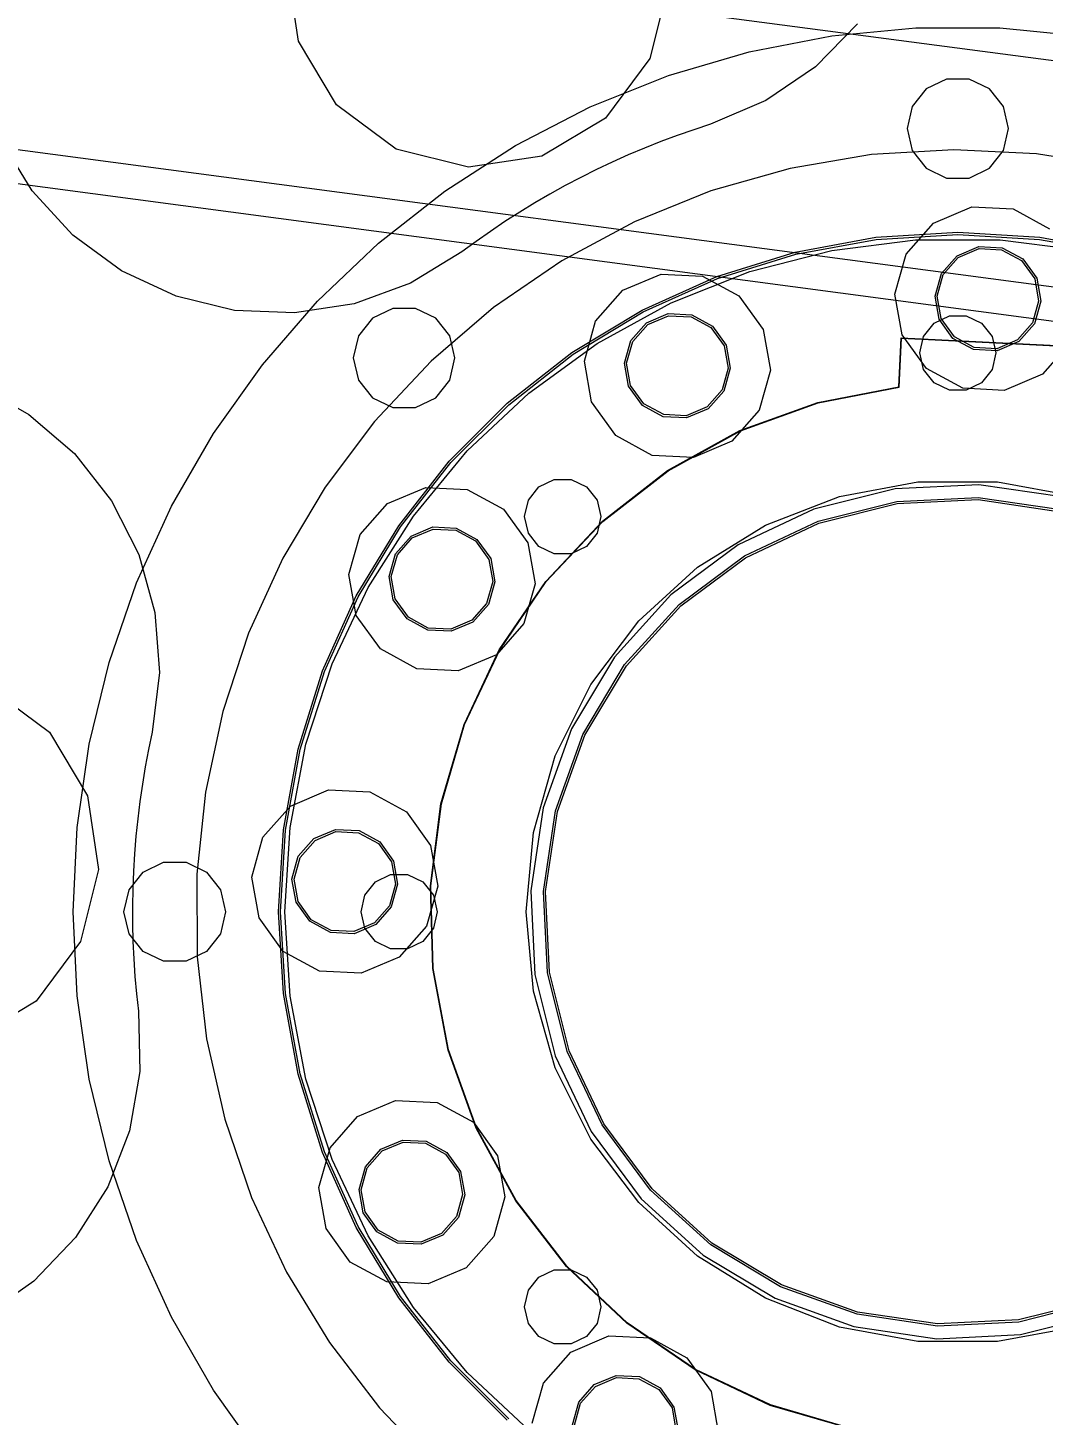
# Model space of a CAD drawing. Header units: millimetres. Extents: x -1970 to 34302, y -65268 to 6837.
# Drawn here: x 25908.5 to 26148.4, y 1606.1 to 1933.8 of the extents above; entities that cross this region are included whole.
import ezdxf

# ---------------------------------------------------------------- set-up
doc = ezdxf.new("R2010")
doc.units = ezdxf.units.MM
doc.layers.add('COTAS_P', color=1, linetype='Continuous', lineweight=0)
doc.layers.add('lateral_briquetadora', color=7, linetype='Continuous', lineweight=0)
doc.dimstyles.new('R19_100', dxfattribs={"dimtxt": 250, "dimasz": 150, "dimexe": 150, "dimexo": 80, "dimgap": 100, "dimtad": 1, "dimtih": 1, "dimtoh": 1, "dimdsep": 46, "dimcen": 0.09, "dimadec": 0, "dimazin": 0, "dimtfac": 1, "dimtdec": 4, "dimtofl": 0, "dimtmove": 0, "dimatfit": 3, "dimfxl": 1, "dimtolj": 1, "dimtzin": 0, "dimarcsym": 0})

# ---------------------------------------------------------------- blocks, each defined once
blk = doc.blocks.new('*D6')
at = {"layer": 'COTAS_P', "color": 0, "lineweight": -2, "transparency": 16777216}
for p, q in [((25128.19, 1262), (25128.19, 2232)), ((27628.19, 1262), (27628.19, 2232)), ((25278.19, 2082), (27478.19, 2082))]:
    blk.add_line(p, q, dxfattribs=at)
at = {"layer": 'COTAS_P', "color": 0, "transparency": 16777216}
for points in [[(25278.19, 2107), (25278.19, 2057), (25128.19, 2082)], [(27478.19, 2107), (27478.19, 2057), (27628.19, 2082)]]:
    blk.add_solid(points, dxfattribs=at)
at = {"layer": 'Defpoints', "color": 0, "transparency": 16777216}
for p in [(27628.19, 2082), (25128.19, 1182), (27628.19, 1182)]:
    blk.add_point(p, dxfattribs=at)

msp = doc.modelspace()

# ---------------------------------------------------------------- linework, layer by layer
at = {"layer": 'lateral_briquetadora'}
for p, q in [((27122.138, 1797.017), (25375.827, 2028.852)), ((27115.163, 1744.478), (25368.852, 1976.313)), ((27114.11, 1736.548), (25367.799, 1968.382)), ((25972.391, 1930.662), (25969.814, 1948.03)), ((26059.706, 1943.614), (26055.44, 1926.582)), ((26104.483, 1934.762), (26094.534, 1924.612)), ((25981.417, 1915.602), (25972.391, 1930.662)), ((26078.913, 1928.109), (26098.443, 1931.873)), ((26098.443, 1931.873), (26118.242, 1933.763)), ((26118.242, 1933.763), (26138.131, 1933.763)), ((26138.131, 1933.763), (26157.93, 1931.873)), ((26059.829, 1922.505), (26078.913, 1928.109)), ((26055.44, 1926.582), (26044.98, 1912.48)), ((26094.534, 1924.612), (26082.796, 1916.598)), ((26041.365, 1915.113), (26059.829, 1922.505)), ((26125.516, 1921.699), (26120.705, 1919.382)), ((26130.857, 1921.699), (26125.516, 1921.699)), ((26135.668, 1919.382), (26130.857, 1921.699)), ((26120.705, 1919.382), (26117.375, 1915.207)), ((26138.998, 1915.207), (26135.668, 1919.382)), ((25995.52, 1905.143), (25981.417, 1915.602)), ((26023.687, 1905.999), (26041.365, 1915.113)), ((26082.796, 1916.598), (26069.72, 1911.029)), ((26117.375, 1915.207), (26116.187, 1910)), ((26140.187, 1910), (26138.998, 1915.207)), ((26044.98, 1912.48), (26029.92, 1903.453)), ((26069.72, 1911.029), (26065.781, 1909.744)), ((26061.869, 1908.377), (26057.988, 1906.926)), ((26065.781, 1909.744), (26061.869, 1908.377)), ((26116.187, 1910), (26117.375, 1904.793)), ((26138.998, 1904.793), (26140.187, 1910)), ((25909.514, 1895.279), (25902.13, 1907.423)), ((26012.552, 1900.877), (25995.52, 1905.143)), ((26006.955, 1895.246), (26023.687, 1905.999)), ((26054.138, 1905.393), (26050.322, 1903.779)), ((26057.988, 1906.926), (26054.138, 1905.393)), ((26127.273, 1904.998), (26107.817, 1903.844)), ((26117.375, 1904.793), (26120.705, 1900.618)), ((26146.739, 1904.041), (26127.273, 1904.998)), ((26135.668, 1900.618), (26138.998, 1904.793)), ((26029.92, 1903.453), (26012.552, 1900.877)), ((26046.54, 1902.084), (26042.796, 1900.31)), ((26050.322, 1903.779), (26046.54, 1902.084)), ((26107.817, 1903.844), (26088.6, 1900.593)), ((26165.988, 1900.986), (26146.739, 1904.041)), ((26039.09, 1898.456), (26035.425, 1896.523)), ((26042.796, 1900.31), (26039.09, 1898.456)), ((26088.6, 1900.593), (26069.847, 1895.284)), ((26120.705, 1900.618), (26125.516, 1898.301)), ((26125.516, 1898.301), (26130.857, 1898.301)), ((26130.857, 1898.301), (26135.668, 1900.618)), ((25919.126, 1884.809), (25909.514, 1895.279)), ((25991.321, 1882.952), (26006.955, 1895.246)), ((26035.425, 1896.523), (26031.801, 1894.514)), ((26069.847, 1895.284), (26051.778, 1887.978)), ((26028.221, 1892.427), (26024.686, 1890.265)), ((26031.801, 1894.514), (26028.221, 1892.427)), ((26122.445, 1887.678), (26131.464, 1891.488)), ((26131.464, 1891.488), (26141.243, 1891.008)), ((26021.198, 1888.029), (26017.758, 1885.719)), ((26024.686, 1890.265), (26021.198, 1888.029)), ((26051.778, 1887.978), (26034.605, 1878.761)), ((26141.243, 1891.008), (26149.846, 1886.332)), ((25930.595, 1876.416), (25919.126, 1884.809)), ((26017.758, 1885.719), (26014.368, 1883.336)), ((26108.84, 1884.33), (26128.187, 1885.5)), ((26108.901, 1883.833), (26128.187, 1885)), ((26115.972, 1880.332), (26122.445, 1887.678)), ((26128.187, 1885.5), (26147.533, 1884.33)), ((26128.187, 1885), (26147.472, 1883.833)), ((25976.926, 1869.227), (25991.321, 1882.952)), ((26014.368, 1883.336), (26011.029, 1880.882)), ((26089.776, 1880.836), (26108.84, 1884.33)), ((26089.896, 1880.351), (26108.901, 1883.833)), ((26098.393, 1881.184), (26118.203, 1883.686)), ((26118.203, 1883.686), (26138.17, 1883.686)), ((26127.997, 1879.969), (26133.121, 1882.134)), ((26128.289, 1879.563), (26133.208, 1881.641)), ((26133.121, 1882.134), (26138.678, 1881.861)), ((26133.208, 1881.641), (26138.542, 1881.379)), ((26138.17, 1883.686), (26157.98, 1881.184)), ((26138.678, 1881.861), (26143.565, 1879.204)), ((26147.472, 1883.833), (26166.477, 1880.351)), ((26147.533, 1884.33), (26166.597, 1880.836)), ((26011.029, 1880.882), (25998.885, 1873.497)), ((26034.605, 1878.761), (26018.529, 1867.742)), ((26071.272, 1875.07), (26089.776, 1880.836)), ((26071.45, 1874.603), (26089.896, 1880.351)), ((26079.053, 1876.218), (26098.393, 1881.184)), ((26113.328, 1870.905), (26115.972, 1880.332)), ((26124.319, 1875.795), (26127.997, 1879.969)), ((26124.758, 1875.556), (26128.289, 1879.563)), ((26138.542, 1881.379), (26143.235, 1878.829)), ((26143.235, 1878.829), (26146.355, 1874.495)), ((26143.565, 1879.204), (26146.816, 1874.69)), ((25943.482, 1870.421), (25930.595, 1876.416)), ((26049.079, 1871.832), (26058.098, 1875.643)), ((26053.599, 1867.116), (26071.272, 1875.07)), ((26058.098, 1875.643), (26067.878, 1875.162)), ((26060.488, 1868.868), (26079.053, 1876.218)), ((26067.878, 1875.162), (26076.48, 1870.486)), ((26122.816, 1870.439), (26124.319, 1875.795)), ((26123.316, 1870.414), (26124.758, 1875.556)), ((25998.885, 1873.497), (25985.535, 1868.624)), ((26042.606, 1864.486), (26049.079, 1871.832)), ((26053.831, 1866.673), (26071.45, 1874.603)), ((26146.355, 1874.495), (26147.287, 1869.237)), ((26146.816, 1874.69), (26147.786, 1869.212)), ((25957.29, 1867.056), (25943.482, 1870.421)), ((25963.901, 1854.195), (25976.926, 1869.227)), ((25985.535, 1868.624), (25971.489, 1866.449)), ((26042.99, 1859.248), (26060.488, 1868.868)), ((26076.48, 1870.486), (26082.201, 1862.541)), ((26115.036, 1861.264), (26113.328, 1870.905)), ((26123.787, 1864.961), (26122.816, 1870.439)), ((26124.247, 1865.156), (26123.316, 1870.414)), ((26147.287, 1869.237), (26145.845, 1864.095)), ((26147.786, 1869.212), (26146.284, 1863.856)), ((25971.489, 1866.449), (25957.29, 1867.056)), ((25989.89, 1865.197), (25986.56, 1861.021)), ((25994.702, 1867.514), (25989.89, 1865.197)), ((26000.042, 1867.514), (25994.702, 1867.514)), ((26004.854, 1865.197), (26000.042, 1867.514)), ((26018.529, 1867.742), (26003.739, 1855.049)), ((26008.183, 1861.021), (26004.854, 1865.197)), ((26037.012, 1857.089), (26053.599, 1867.116)), ((26037.296, 1856.677), (26053.831, 1866.673)), ((26054.631, 1864.123), (26059.755, 1866.288)), ((26054.923, 1863.718), (26059.843, 1865.796)), ((26059.755, 1866.288), (26065.312, 1866.015)), ((26059.843, 1865.796), (26065.177, 1865.534)), ((26065.177, 1865.534), (26069.869, 1862.983)), ((26065.312, 1866.015), (26070.199, 1863.359)), ((26122.575, 1864.036), (26126.184, 1865.774)), ((26127.368, 1860.822), (26124.247, 1865.156)), ((26126.184, 1865.774), (26130.189, 1865.774)), ((26130.189, 1865.774), (26133.798, 1864.036)), ((26039.962, 1855.059), (26042.606, 1864.486)), ((26050.953, 1859.949), (26054.631, 1864.123)), ((26051.392, 1859.711), (26054.923, 1863.718)), ((26069.869, 1862.983), (26072.99, 1858.65)), ((26070.199, 1863.359), (26073.45, 1858.844)), ((26082.201, 1862.541), (26083.909, 1852.9)), ((26120.078, 1860.905), (26122.575, 1864.036)), ((26127.038, 1860.447), (26123.787, 1864.961)), ((26133.798, 1864.036), (26136.295, 1860.905)), ((26145.845, 1864.095), (26142.314, 1860.088)), ((26146.284, 1863.856), (26142.606, 1859.682)), ((25986.56, 1861.021), (25985.372, 1855.815)), ((26009.372, 1855.815), (26008.183, 1861.021)), ((26026.836, 1847.512), (26042.99, 1859.248)), ((26049.451, 1854.593), (26050.953, 1859.949)), ((26049.95, 1854.569), (26051.392, 1859.711)), ((26072.99, 1858.65), (26073.921, 1853.391)), ((26073.45, 1858.844), (26074.42, 1853.366)), ((26114.253, 1848.969), (26114.823, 1860.569)), ((26114.348, 1848.879), (26114.918, 1860.464)), ((26114.823, 1860.569), (26154.774, 1858.606)), ((26114.918, 1860.464), (26154.67, 1858.511)), ((26120.757, 1853.319), (26115.036, 1861.264)), ((26119.187, 1857), (26120.078, 1860.905)), ((26131.925, 1857.79), (26127.038, 1860.447)), ((26132.06, 1858.271), (26127.368, 1860.822)), ((26136.295, 1860.905), (26137.187, 1857)), ((26142.314, 1860.088), (26137.394, 1858.009)), ((26142.606, 1859.682), (26137.482, 1857.517)), ((26154.63, 1859.319), (26148.158, 1851.973)), ((25985.372, 1855.815), (25986.56, 1850.608)), ((26008.183, 1850.608), (26009.372, 1855.815)), ((26021.755, 1845.136), (26037.012, 1857.089)), ((26022.087, 1844.762), (26037.296, 1856.677)), ((26120.078, 1853.095), (26119.187, 1857)), ((26137.482, 1857.517), (26131.925, 1857.79)), ((26137.394, 1858.009), (26132.06, 1858.271)), ((26137.187, 1857), (26136.295, 1853.095)), ((25952.365, 1837.994), (25963.901, 1854.195)), ((26003.739, 1855.049), (25990.407, 1840.831)), ((26041.67, 1845.418), (26039.962, 1855.059)), ((26050.421, 1849.115), (26049.451, 1854.593)), ((26050.881, 1849.31), (26049.95, 1854.569)), ((26073.921, 1853.391), (26072.479, 1848.249)), ((26074.42, 1853.366), (26072.918, 1848.01)), ((26083.909, 1852.9), (26081.265, 1843.473)), ((26122.575, 1849.964), (26120.078, 1853.095)), ((26129.359, 1848.643), (26120.757, 1853.319)), ((26136.295, 1853.095), (26133.798, 1849.964)), ((26148.158, 1851.973), (26139.139, 1848.163)), ((25896.341, 1849.471), (25908.72, 1842.488)), ((25986.56, 1850.608), (25989.89, 1846.433)), ((26004.854, 1846.433), (26008.183, 1850.608)), ((26053.672, 1844.601), (26050.421, 1849.115)), ((26054.002, 1844.976), (26050.881, 1849.31)), ((26095.084, 1845.278), (26114.253, 1848.969)), ((26095.183, 1845.201), (26114.348, 1848.879)), ((26126.184, 1848.226), (26122.575, 1849.964)), ((26139.139, 1848.163), (26129.359, 1848.643)), ((26133.798, 1849.964), (26130.189, 1848.226)), ((25989.89, 1846.433), (25994.702, 1844.116)), ((26000.042, 1844.116), (26004.854, 1846.433)), ((26012.281, 1833.843), (26026.836, 1847.512)), ((26047.391, 1837.473), (26041.67, 1845.418)), ((26072.479, 1848.249), (26068.948, 1844.242)), ((26072.918, 1848.01), (26069.24, 1843.836)), ((26130.189, 1848.226), (26126.184, 1848.226)), ((25908.72, 1842.488), (25919.498, 1833.225)), ((25994.702, 1844.116), (26000.042, 1844.116)), ((26008.051, 1831.431), (26021.755, 1845.136)), ((26008.425, 1831.1), (26022.087, 1844.762)), ((26058.559, 1841.944), (26053.672, 1844.601)), ((26058.694, 1842.426), (26054.002, 1844.976)), ((26064.028, 1842.164), (26058.694, 1842.426)), ((26068.948, 1844.242), (26064.028, 1842.164)), ((26069.24, 1843.836), (26064.116, 1841.671)), ((26081.265, 1843.473), (26074.792, 1836.127)), ((26076.725, 1838.641), (26095.084, 1845.278)), ((26076.827, 1838.577), (26095.183, 1845.201)), ((25990.407, 1840.831), (25978.692, 1825.256)), ((26064.116, 1841.671), (26058.559, 1841.944)), ((25942.42, 1820.769), (25952.365, 1837.994)), ((26055.994, 1832.797), (26047.391, 1837.473)), ((26059.627, 1829.222), (26076.725, 1838.641)), ((26059.729, 1829.169), (26076.827, 1838.577)), ((26074.792, 1836.127), (26065.773, 1832.317)), ((25919.498, 1833.225), (25928.263, 1822.036)), ((25999.553, 1818.458), (26012.281, 1833.843)), ((26065.773, 1832.317), (26055.994, 1832.797)), ((25996.098, 1816.174), (26008.051, 1831.431)), ((25996.509, 1815.89), (26008.425, 1831.1)), ((26044.208, 1817.25), (26059.627, 1829.222)), ((26044.31, 1817.208), (26059.729, 1829.169)), ((26029.237, 1825.375), (26032.846, 1827.112)), ((26032.846, 1827.112), (26036.851, 1827.112)), ((26036.851, 1827.112), (26040.46, 1825.375)), ((26100.273, 1823.106), (26118.775, 1826.565)), ((26133.142, 1825.878), (26113.367, 1824.907)), ((26118.775, 1826.565), (26137.598, 1826.565)), ((26152.728, 1822.973), (26133.142, 1825.878)), ((26137.598, 1826.565), (26156.1, 1823.106)), ((25978.692, 1825.256), (25968.728, 1808.505)), ((25993.465, 1821.427), (26002.484, 1825.237)), ((26002.484, 1825.237), (26012.264, 1824.757)), ((26012.264, 1824.757), (26020.866, 1820.081)), ((26026.74, 1822.243), (26029.237, 1825.375)), ((26040.46, 1825.375), (26042.957, 1822.243)), ((26082.721, 1816.307), (26100.273, 1823.106)), ((26113.367, 1824.907), (26094.161, 1820.096)), ((26113.807, 1821.939), (26132.995, 1822.882)), ((26132.995, 1822.882), (26151.999, 1820.063)), ((25928.263, 1822.036), (25934.676, 1809.353)), ((25934.158, 1802.677), (25942.42, 1820.769)), ((25986.992, 1814.081), (25993.465, 1821.427)), ((26020.866, 1820.081), (26026.587, 1812.136)), ((26025.848, 1818.338), (26026.74, 1822.243)), ((26042.957, 1822.243), (26043.848, 1818.338)), ((26094.161, 1820.096), (26076.262, 1811.631)), ((26095.171, 1817.271), (26113.807, 1821.939)), ((26095.34, 1816.801), (26113.88, 1821.445)), ((26113.88, 1821.445), (26132.971, 1822.383)), ((26132.971, 1822.383), (26151.877, 1819.578)), ((25986.071, 1799.588), (25996.098, 1816.174)), ((25986.514, 1799.356), (25996.509, 1815.89)), ((25988.854, 1801.599), (25999.553, 1818.458)), ((25999.017, 1813.718), (26004.141, 1815.883)), ((26004.141, 1815.883), (26009.698, 1815.61)), ((26026.74, 1814.433), (26025.848, 1818.338)), ((26030.845, 1803.02), (26044.208, 1817.25)), ((26030.946, 1802.987), (26044.31, 1817.208)), ((26043.848, 1818.338), (26042.957, 1814.433)), ((26066.718, 1806.398), (26082.721, 1816.307)), ((26077.805, 1809.057), (26095.171, 1817.271)), ((26078.062, 1808.629), (26095.34, 1816.801)), ((25984.348, 1804.654), (25986.992, 1814.081)), ((25995.339, 1809.544), (25999.017, 1813.718)), ((25995.778, 1809.305), (25999.309, 1813.312)), ((25999.309, 1813.312), (26004.229, 1815.39)), ((26004.229, 1815.39), (26009.563, 1815.128)), ((26009.563, 1815.128), (26014.255, 1812.578)), ((26009.698, 1815.61), (26014.585, 1812.953)), ((26014.255, 1812.578), (26017.376, 1808.244)), ((26014.585, 1812.953), (26017.836, 1808.439)), ((26029.237, 1811.302), (26026.74, 1814.433)), ((26042.957, 1814.433), (26040.46, 1811.302)), ((25934.676, 1809.353), (25938.491, 1795.662)), ((25993.837, 1804.188), (25995.339, 1809.544)), ((25994.336, 1804.163), (25995.778, 1809.305)), ((26026.587, 1812.136), (26028.295, 1802.495)), ((26032.846, 1809.564), (26029.237, 1811.302)), ((26036.851, 1809.564), (26032.846, 1809.564)), ((26040.46, 1811.302), (26036.851, 1809.564)), ((26076.262, 1811.631), (26060.359, 1799.836)), ((25968.728, 1808.505), (25960.635, 1790.775)), ((26017.376, 1808.244), (26018.307, 1802.985)), ((26017.836, 1808.439), (26018.807, 1802.961)), ((26052.808, 1793.717), (26066.718, 1806.398)), ((26062.374, 1797.613), (26077.805, 1809.057)), ((26062.71, 1797.243), (26078.062, 1808.629)), ((25986.056, 1795.013), (25984.348, 1804.654)), ((25994.807, 1798.71), (25993.837, 1804.188)), ((25995.267, 1798.904), (25994.336, 1804.163)), ((26018.307, 1802.985), (26016.865, 1797.843)), ((26018.807, 1802.961), (26017.304, 1797.605)), ((26019.865, 1786.879), (26030.845, 1803.02)), ((26019.966, 1786.854), (26030.946, 1802.987)), ((25927.653, 1783.882), (25934.158, 1802.677)), ((25978.116, 1781.914), (25986.071, 1799.588)), ((25980.352, 1783.532), (25988.854, 1801.599)), ((26028.295, 1802.495), (26025.651, 1793.068)), ((26060.359, 1799.836), (26047.063, 1785.166)), ((25978.584, 1781.737), (25986.514, 1799.356)), ((25998.058, 1794.196), (25994.807, 1798.71)), ((25998.388, 1794.571), (25995.267, 1798.904)), ((26016.865, 1797.843), (26013.334, 1793.836)), ((26017.304, 1797.605), (26013.626, 1793.431)), ((26049.472, 1783.379), (26062.374, 1797.613)), ((26049.874, 1783.081), (26062.71, 1797.243)), ((25938.491, 1795.662), (25939.562, 1781.49)), ((25991.777, 1787.068), (25986.056, 1795.013)), ((26002.945, 1791.539), (25998.058, 1794.196)), ((26003.08, 1792.02), (25998.388, 1794.571)), ((26013.334, 1793.836), (26008.415, 1791.758)), ((26013.626, 1793.431), (26008.502, 1791.266)), ((26025.651, 1793.068), (26019.178, 1785.722)), ((26041.464, 1778.696), (26052.808, 1793.717)), ((25960.635, 1790.775), (25954.505, 1772.274)), ((26008.502, 1791.266), (26002.945, 1791.539)), ((26008.415, 1791.758), (26003.08, 1792.02)), ((26000.38, 1782.392), (25991.777, 1787.068)), ((26011.538, 1769.223), (26019.865, 1786.879)), ((26011.638, 1769.205), (26019.966, 1786.854)), ((25922.963, 1764.554), (25927.653, 1783.882)), ((25974.182, 1764.542), (25980.352, 1783.532)), ((26019.178, 1785.722), (26010.159, 1781.911)), ((26047.063, 1785.166), (26036.884, 1768.183)), ((26039.596, 1766.9), (26049.472, 1783.379)), ((26040.048, 1766.687), (26049.874, 1783.081)), ((25939.562, 1781.49), (25937.848, 1767.381)), ((25972.35, 1763.41), (25978.116, 1781.914)), ((25972.836, 1763.291), (25978.584, 1781.737)), ((26010.159, 1781.911), (26000.38, 1782.392)), ((25899.476, 1777.861), (25913.578, 1767.401)), ((26033.074, 1761.847), (26041.464, 1778.696)), ((25954.505, 1772.274), (25950.412, 1753.218)), ((25913.578, 1767.401), (25922.605, 1752.341)), ((25937.848, 1767.381), (25936.99, 1763.327)), ((26006.067, 1750.484), (26011.538, 1769.223)), ((26006.167, 1750.473), (26011.638, 1769.205)), ((26036.884, 1768.183), (26030.213, 1749.541)), ((26033.124, 1748.812), (26039.596, 1766.9)), ((26033.609, 1748.691), (26040.048, 1766.687)), ((25920.133, 1744.867), (25922.963, 1764.554)), ((25968.857, 1744.346), (25972.35, 1763.41)), ((25970.44, 1744.928), (25974.182, 1764.542)), ((25936.99, 1763.327), (25936.219, 1759.256)), ((25969.353, 1744.286), (25972.836, 1763.291)), ((26027.923, 1743.742), (26033.074, 1761.847)), ((25936.219, 1759.256), (25935.534, 1755.169)), ((25935.534, 1755.169), (25934.937, 1751.069)), ((25970.505, 1749.967), (25979.524, 1753.778)), ((25979.524, 1753.778), (25989.303, 1753.297)), ((25922.605, 1752.341), (25925.181, 1734.973)), ((25934.937, 1751.069), (25934.427, 1746.957)), ((25950.412, 1753.218), (25948.403, 1733.832)), ((25989.303, 1753.297), (25997.905, 1748.621)), ((26003.587, 1731.121), (26006.067, 1750.484)), ((26003.687, 1731.116), (26006.167, 1750.473)), ((25964.032, 1742.621), (25970.505, 1749.967)), ((25997.905, 1748.621), (26003.627, 1740.676)), ((26030.213, 1749.541), (26027.308, 1729.956)), ((26030.305, 1729.809), (26033.124, 1748.812)), ((26030.804, 1729.784), (26033.609, 1748.691)), ((25919.187, 1725), (25920.133, 1744.867)), ((25934.427, 1746.957), (25934.004, 1742.835)), ((25967.687, 1725), (25968.857, 1744.346)), ((25968.187, 1725), (25969.353, 1744.286)), ((25969.187, 1725), (25970.44, 1744.928)), ((25976.057, 1742.258), (25981.181, 1744.423)), ((25976.349, 1741.853), (25981.268, 1743.931)), ((25981.181, 1744.423), (25986.737, 1744.15)), ((25981.268, 1743.931), (25986.602, 1743.669)), ((25986.737, 1744.15), (25991.625, 1741.494)), ((26026.187, 1725), (26027.923, 1743.742)), ((25934.004, 1742.835), (25933.669, 1738.704)), ((25961.388, 1733.194), (25964.032, 1742.621)), ((25972.379, 1738.084), (25976.057, 1742.258)), ((25972.818, 1737.846), (25976.349, 1741.853)), ((25986.602, 1743.669), (25991.294, 1741.118)), ((25991.294, 1741.118), (25994.415, 1736.785)), ((25991.625, 1741.494), (25994.876, 1736.979)), ((26003.627, 1740.676), (26005.335, 1731.035)), ((25933.669, 1738.704), (25933.421, 1734.568)), ((25970.876, 1732.728), (25972.379, 1738.084)), ((25971.376, 1732.704), (25972.818, 1737.846)), ((25925.181, 1734.973), (25920.915, 1717.941)), ((25932.375, 1730.207), (25935.705, 1734.382)), ((25933.421, 1734.568), (25933.262, 1730.428)), ((25935.705, 1734.382), (25940.516, 1736.699)), ((25940.516, 1736.699), (25945.857, 1736.699)), ((25945.857, 1736.699), (25950.668, 1734.382)), ((25950.668, 1734.382), (25953.998, 1730.207)), ((25994.415, 1736.785), (25995.347, 1731.526)), ((25994.876, 1736.979), (25995.846, 1731.501)), ((25948.403, 1733.832), (25948.502, 1714.342)), ((25963.095, 1723.553), (25961.388, 1733.194)), ((25971.847, 1727.25), (25970.876, 1732.728)), ((25972.307, 1727.445), (25971.376, 1732.704)), ((25988.078, 1728.905), (25990.575, 1732.036)), ((25990.575, 1732.036), (25994.184, 1733.774)), ((25995.347, 1731.526), (25993.904, 1726.384)), ((25994.184, 1733.774), (25998.189, 1733.774)), ((25995.846, 1731.501), (25994.344, 1726.145)), ((25998.189, 1733.774), (26001.798, 1732.036)), ((26001.798, 1732.036), (26004.295, 1728.905)), ((26005.335, 1731.035), (26002.69, 1721.608)), ((26004.163, 1711.554), (26003.587, 1731.121)), ((26004.263, 1711.565), (26003.687, 1731.116)), ((25931.187, 1725), (25932.375, 1730.207)), ((25933.262, 1730.428), (25933.191, 1726.285)), ((25953.998, 1730.207), (25955.187, 1725)), ((25975.428, 1723.111), (25972.307, 1727.445)), ((25987.187, 1725), (25988.078, 1728.905)), ((26004.295, 1728.905), (26005.187, 1725)), ((26027.308, 1729.956), (26028.28, 1710.18)), ((26031.247, 1710.62), (26030.305, 1729.809)), ((26031.742, 1710.694), (26030.804, 1729.784)), ((25920.133, 1705.133), (25919.187, 1725)), ((25932.375, 1719.793), (25931.187, 1725)), ((25933.191, 1726.285), (25933.208, 1722.141)), ((25955.187, 1725), (25953.998, 1719.793)), ((25968.857, 1705.654), (25967.687, 1725)), ((25969.353, 1705.714), (25968.187, 1725)), ((25970.44, 1705.072), (25969.187, 1725)), ((25975.097, 1722.736), (25971.847, 1727.25)), ((25988.078, 1721.095), (25987.187, 1725)), ((25993.904, 1726.384), (25990.374, 1722.377)), ((25994.344, 1726.145), (25990.666, 1721.971)), ((26005.187, 1725), (26004.295, 1721.095)), ((26027.923, 1706.258), (26026.187, 1725)), ((25933.208, 1722.141), (25933.312, 1717.999)), ((25968.817, 1715.608), (25963.095, 1723.553)), ((25979.985, 1720.079), (25975.097, 1722.736)), ((25980.12, 1720.561), (25975.428, 1723.111)), ((25990.374, 1722.377), (25985.454, 1720.299)), ((25990.666, 1721.971), (25985.541, 1719.806)), ((25990.575, 1717.964), (25988.078, 1721.095)), ((26002.69, 1721.608), (25996.218, 1714.262)), ((26004.295, 1721.095), (26001.798, 1717.964)), ((25920.915, 1717.941), (25910.456, 1703.838)), ((25935.705, 1715.618), (25932.375, 1719.793)), ((25933.312, 1717.999), (25933.505, 1713.859)), ((25953.998, 1719.793), (25950.668, 1715.618)), ((25985.541, 1719.806), (25979.985, 1720.079)), ((25985.454, 1720.299), (25980.12, 1720.561)), ((25994.184, 1716.226), (25990.575, 1717.964)), ((26001.798, 1717.964), (25998.189, 1716.226)), ((25940.516, 1713.301), (25935.705, 1715.618)), ((25950.668, 1715.618), (25945.857, 1713.301)), ((25948.502, 1714.342), (25950.708, 1694.978)), ((25977.419, 1710.932), (25968.817, 1715.608)), ((25996.218, 1714.262), (25987.198, 1710.452)), ((25998.189, 1716.226), (25994.184, 1716.226)), ((25933.505, 1713.859), (25933.786, 1709.725)), ((25945.857, 1713.301), (25940.516, 1713.301)), ((26007.794, 1692.318), (26004.163, 1711.554)), ((26007.89, 1692.344), (26004.263, 1711.565)), ((25933.786, 1709.725), (25934.154, 1705.598)), ((25987.198, 1710.452), (25977.419, 1710.932)), ((26028.28, 1710.18), (26033.091, 1690.974)), ((26035.915, 1691.985), (26031.247, 1710.62)), ((26036.386, 1692.153), (26031.742, 1710.694)), ((25922.963, 1685.446), (25920.133, 1705.133)), ((25934.154, 1705.598), (25934.61, 1701.479)), ((25972.35, 1686.59), (25968.857, 1705.654)), ((25972.836, 1686.709), (25969.353, 1705.714)), ((25974.182, 1685.458), (25970.44, 1705.072)), ((26033.074, 1688.153), (26027.923, 1706.258)), ((25910.456, 1703.838), (25895.396, 1694.812)), ((25934.61, 1701.479), (25934.933, 1687.271)), ((25950.708, 1694.978), (25954.994, 1675.965)), ((26014.388, 1673.887), (26007.794, 1692.318)), ((26014.48, 1673.928), (26007.89, 1692.344)), ((26044.129, 1674.618), (26035.915, 1691.985)), ((26044.558, 1674.875), (26036.386, 1692.153)), ((26041.464, 1671.304), (26033.074, 1688.153)), ((26033.091, 1690.974), (26041.556, 1673.076)), ((25927.653, 1666.118), (25922.963, 1685.446)), ((25934.933, 1687.271), (25932.478, 1673.272)), ((25978.116, 1668.086), (25972.35, 1686.59)), ((25978.584, 1668.263), (25972.836, 1686.709)), ((25980.352, 1666.468), (25974.182, 1685.458)), ((25986.35, 1676.602), (25995.37, 1680.412)), ((25995.37, 1680.412), (26005.149, 1679.931)), ((26005.149, 1679.931), (26013.751, 1675.255)), ((25954.994, 1675.965), (25961.311, 1657.527)), ((25979.878, 1669.255), (25986.35, 1676.602)), ((26013.751, 1675.255), (26019.473, 1667.31)), ((25932.478, 1673.272), (25927.339, 1660.021)), ((26023.785, 1656.714), (26014.388, 1673.887)), ((26023.869, 1656.769), (26014.48, 1673.928)), ((26041.556, 1673.076), (26053.351, 1657.173)), ((26055.573, 1659.187), (26044.129, 1674.618)), ((26055.944, 1659.523), (26044.558, 1674.875)), ((25977.233, 1659.828), (25979.878, 1669.255)), ((25988.224, 1664.719), (25991.902, 1668.892)), ((25988.664, 1664.48), (25992.194, 1668.487)), ((25991.902, 1668.892), (25997.027, 1671.057)), ((25992.194, 1668.487), (25997.114, 1670.565)), ((25997.027, 1671.057), (26002.583, 1670.784)), ((25997.114, 1670.565), (26002.448, 1670.303)), ((26002.448, 1670.303), (26007.14, 1667.753)), ((26002.583, 1670.784), (26007.471, 1668.128)), ((26052.808, 1656.283), (26041.464, 1671.304)), ((25934.158, 1647.323), (25927.653, 1666.118)), ((25986.071, 1650.412), (25978.116, 1668.086)), ((25986.514, 1650.644), (25978.584, 1668.263)), ((25988.854, 1648.401), (25980.352, 1666.468)), ((26007.14, 1667.753), (26010.261, 1663.419)), ((26007.471, 1668.128), (26010.721, 1663.613)), ((26019.473, 1667.31), (26021.18, 1657.669)), ((25986.722, 1659.362), (25988.224, 1664.719)), ((25987.221, 1659.338), (25988.664, 1664.48)), ((26010.261, 1663.419), (26011.192, 1658.16)), ((26010.721, 1663.613), (26011.692, 1658.136)), ((25927.339, 1660.021), (25919.714, 1648.027)), ((25978.941, 1650.188), (25977.233, 1659.828)), ((25987.692, 1653.885), (25986.722, 1659.362)), ((25988.153, 1654.079), (25987.221, 1659.338)), ((26069.808, 1646.286), (26055.573, 1659.187)), ((26070.106, 1646.687), (26055.944, 1659.523)), ((25961.311, 1657.527), (25969.585, 1639.88)), ((26011.192, 1658.16), (26009.75, 1653.018)), ((26011.692, 1658.136), (26010.189, 1652.779)), ((26021.18, 1657.669), (26018.536, 1648.242)), ((26035.753, 1641.223), (26023.785, 1656.714)), ((26035.827, 1641.29), (26023.869, 1656.769)), ((26066.718, 1643.602), (26052.808, 1656.283)), ((26053.351, 1657.173), (26068.021, 1643.876)), ((25990.943, 1649.37), (25987.692, 1653.885)), ((25991.274, 1649.745), (25988.153, 1654.079)), ((26009.75, 1653.018), (26006.219, 1649.011)), ((26010.189, 1652.779), (26006.511, 1648.605)), ((25984.663, 1642.242), (25978.941, 1650.188)), ((25996.098, 1633.826), (25986.071, 1650.412)), ((25996.509, 1634.11), (25986.514, 1650.644)), ((25995.831, 1646.714), (25990.943, 1649.37)), ((25995.966, 1647.195), (25991.274, 1649.745)), ((26006.219, 1649.011), (26001.3, 1646.933)), ((25919.714, 1648.027), (25909.895, 1637.752)), ((25942.42, 1629.231), (25934.158, 1647.323)), ((25999.553, 1631.542), (25988.854, 1648.401)), ((26001.387, 1646.441), (25995.831, 1646.714)), ((26001.3, 1646.933), (25995.966, 1647.195)), ((26006.511, 1648.605), (26001.387, 1646.441)), ((26018.536, 1648.242), (26012.063, 1640.896)), ((26086.286, 1636.409), (26069.808, 1646.286)), ((26086.5, 1636.861), (26070.106, 1646.687)), ((25993.265, 1637.567), (25984.663, 1642.242)), ((26082.721, 1633.693), (26066.718, 1643.602)), ((26068.021, 1643.876), (26085.004, 1633.697)), ((25969.585, 1639.88), (25979.717, 1623.231)), ((26012.063, 1640.896), (26003.044, 1637.086)), ((26029.237, 1638.698), (26032.846, 1640.436)), ((26032.846, 1640.436), (26036.851, 1640.436)), ((26049.997, 1627.795), (26035.753, 1641.223)), ((26050.059, 1627.873), (26035.827, 1641.29)), ((26036.851, 1640.436), (26040.46, 1638.698)), ((25909.895, 1637.752), (25898.261, 1629.589)), ((26003.044, 1637.086), (25993.265, 1637.567)), ((26026.74, 1635.567), (26029.237, 1638.698)), ((26040.46, 1638.698), (26042.957, 1635.567)), ((26104.375, 1629.937), (26086.286, 1636.409)), ((26104.496, 1630.422), (26086.5, 1636.861)), ((26008.051, 1618.569), (25996.098, 1633.826)), ((26008.425, 1618.9), (25996.509, 1634.11)), ((26025.848, 1631.662), (26026.74, 1635.567)), ((26042.957, 1635.567), (26043.848, 1631.662)), ((26100.273, 1626.894), (26082.721, 1633.693)), ((26085.004, 1633.697), (26103.646, 1627.027)), ((26161.033, 1633.199), (26142.493, 1628.555)), ((26161.202, 1632.729), (26142.566, 1628.061)), ((25952.365, 1612.006), (25942.42, 1629.231)), ((26012.281, 1616.157), (25999.553, 1631.542)), ((26026.74, 1627.757), (26025.848, 1631.662)), ((26043.848, 1631.662), (26042.957, 1627.757)), ((26123.378, 1627.118), (26104.375, 1629.937)), ((26123.402, 1627.617), (26104.496, 1630.422)), ((26143.006, 1625.093), (26162.212, 1629.904)), ((26029.237, 1624.625), (26026.74, 1627.757)), ((26042.957, 1627.757), (26040.46, 1624.625)), ((26066.165, 1616.76), (26049.997, 1627.795)), ((26066.215, 1616.847), (26050.059, 1627.873)), ((26118.775, 1623.435), (26100.273, 1626.894)), ((26103.646, 1627.027), (26123.231, 1624.122)), ((26142.566, 1628.061), (26123.378, 1627.118)), ((26142.493, 1628.555), (26123.402, 1627.617)), ((26156.1, 1626.894), (26137.598, 1623.435)), ((25979.717, 1623.231), (25991.591, 1607.775)), ((26032.846, 1622.888), (26029.237, 1624.625)), ((26036.851, 1622.888), (26032.846, 1622.888)), ((26036.756, 1620.988), (26045.775, 1624.798)), ((26040.46, 1624.625), (26036.851, 1622.888)), ((26045.775, 1624.798), (26055.554, 1624.317)), ((26055.554, 1624.317), (26064.157, 1619.642)), ((26137.598, 1623.435), (26118.775, 1623.435)), ((26123.231, 1624.122), (26143.006, 1625.093)), ((26030.283, 1613.642), (26036.756, 1620.988)), ((26064.157, 1619.642), (26069.878, 1611.696)), ((26021.755, 1604.864), (26008.051, 1618.569)), ((26022.087, 1605.238), (26008.425, 1618.9)), ((26026.836, 1602.488), (26012.281, 1616.157)), ((26083.862, 1608.39), (26066.165, 1616.76)), ((26083.897, 1608.484), (26066.215, 1616.847)), ((26027.639, 1604.214), (26030.283, 1613.642)), ((26038.63, 1609.105), (26042.308, 1613.279)), ((26039.069, 1608.866), (26042.6, 1612.873)), ((26042.308, 1613.279), (26047.432, 1615.443)), ((26042.6, 1612.873), (26047.519, 1614.951)), ((26047.432, 1615.443), (26052.988, 1615.17)), ((26047.519, 1614.951), (26052.853, 1614.689)), ((26052.853, 1614.689), (26057.546, 1612.139)), ((26052.988, 1615.17), (26057.876, 1612.514)), ((25963.901, 1595.805), (25952.365, 1612.006)), ((26057.546, 1612.139), (26060.666, 1607.805)), ((26057.876, 1612.514), (26061.127, 1607.999)), ((26069.878, 1611.696), (26071.586, 1602.055)), ((25991.591, 1607.775), (26005.066, 1593.694)), ((26037.127, 1603.748), (26038.63, 1609.105)), ((26037.627, 1603.724), (26039.069, 1608.866)), ((26060.666, 1607.805), (26061.598, 1602.546)), ((26061.127, 1607.999), (26062.097, 1602.522)), ((26102.649, 1602.892), (26083.862, 1608.39)), ((26102.67, 1602.99), (26083.897, 1608.484))]:
    msp.add_line(p, q, dxfattribs=at)

# ---------------------------------------------------------------- dimensions: what is measured, and where the dimension line sits
at = {"layer": 'COTAS_P'}
dim = msp.add_aligned_dim(p1=(25128.187, 1182), p2=(27628.187, 1182), distance=900, text='<> P', dimstyle='R19_100', dxfattribs=at)
dim.commit()
dim.dimension.update_dxf_attribs({"geometry": '*D6', "text_midpoint": (26378.187, 2082)})

doc.saveas('drawing.dxf')
